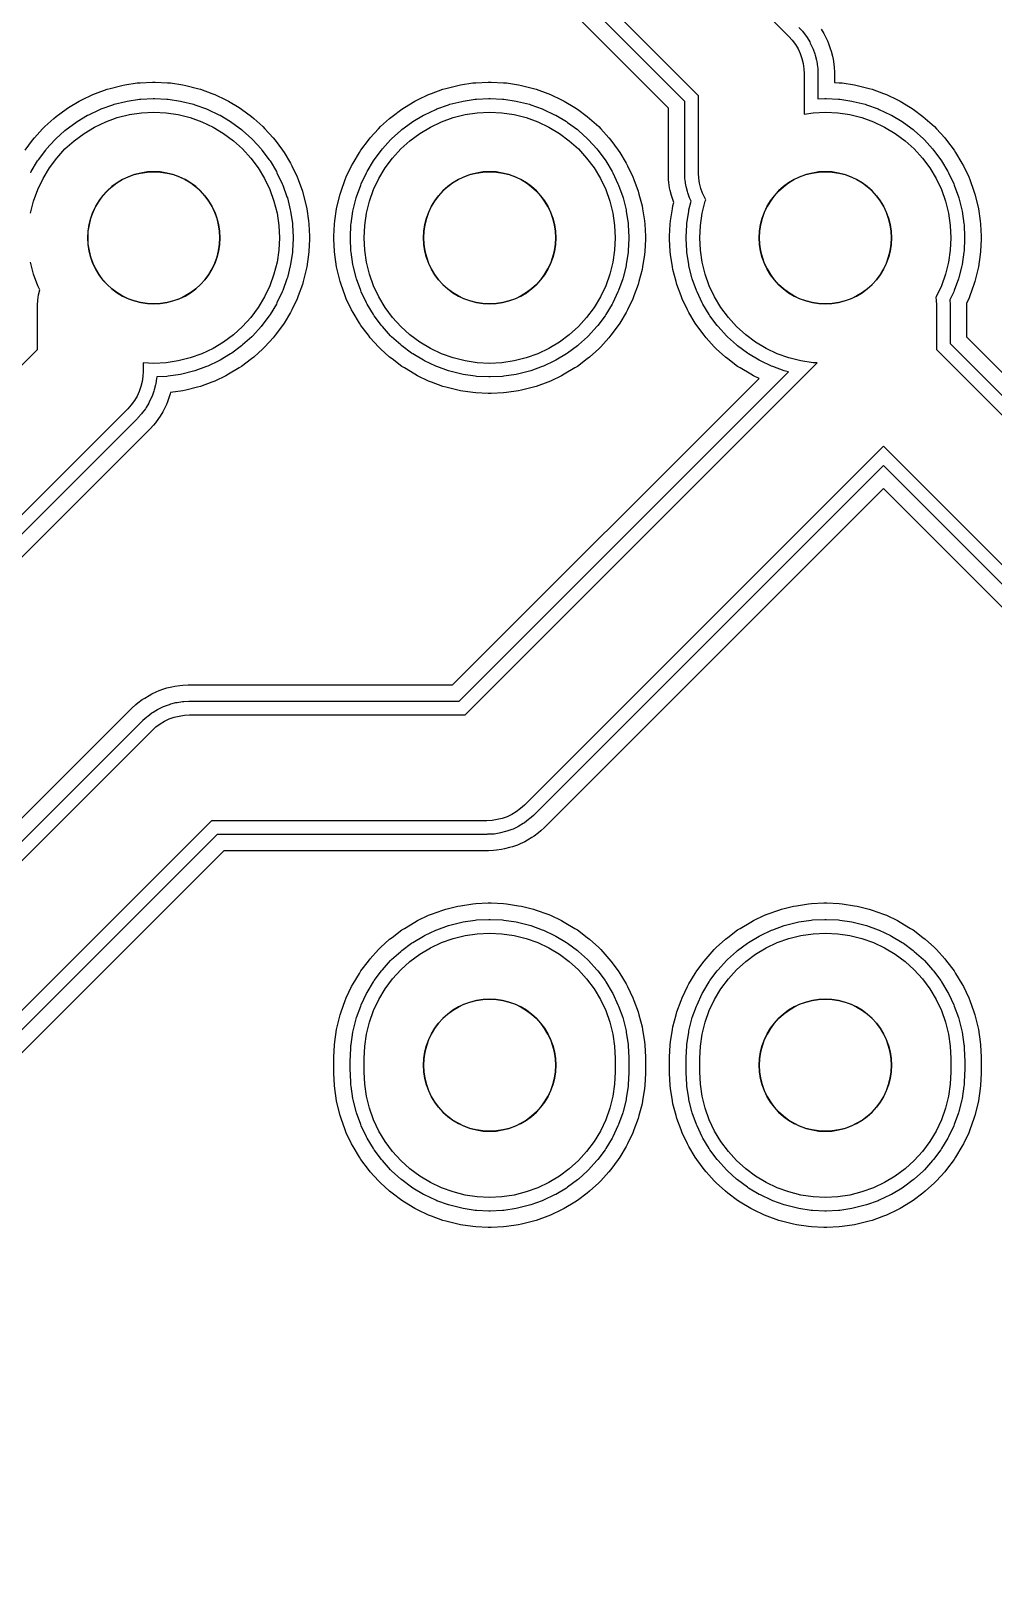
# Model space of a CAD drawing. Header units: millimetres. Extents: x -3 to 103, y -3 to 78.
# Drawn here: x 60.55 to 67.83, y 19.71 to 31.33 of the extents above; entities that cross this region are included whole.
import ezdxf

# ---------------------------------------------------------------- set-up
doc = ezdxf.new("R2010")
doc.units = ezdxf.units.MM
for name, color, linetype in [('COPPER', 1, 'Continuous'), ('DRILL_1p00mm', 5, 'Continuous'), ('ISO_PASS1', 2, 'Continuous'), ('ISO_PASS2', 6, 'Continuous')]:
    doc.layers.add(name, color=color, linetype=linetype)

msp = doc.modelspace()

# ---------------------------------------------------------------- linework, layer by layer
at = {"layer": 'COPPER'}
for points in [[(54.783, 42.783), (66.283, 31.283), (66.309, 31.254), (66.333, 31.222), (66.353, 31.189), (66.37, 31.153), (66.383, 31.116), (66.392, 31.078), (66.398, 31.039), (66.4, 31), (66.4, 30.696), (66.467, 30.705), (66.56, 30.71), (66.653, 30.705), (66.745, 30.692), (66.836, 30.669), (66.924, 30.638), (67.008, 30.598), (67.088, 30.55), (67.163, 30.494), (67.232, 30.432), (67.294, 30.363), (67.35, 30.288), (67.398, 30.208), (67.438, 30.124), (67.469, 30.036), (67.492, 29.945), (67.505, 29.853), (67.51, 29.76), (67.505, 29.667), (67.492, 29.575), (67.469, 29.484), (67.438, 29.396), (67.398, 29.312), (67.395, 29.308), (67.398, 29.289), (67.4, 29.25), (67.4, 28.916), (71.837, 24.479)], [(55.756, 20.321), (61.467, 26.033), (61.496, 26.059), (61.528, 26.083), (61.561, 26.103), (61.597, 26.12), (61.634, 26.133), (61.672, 26.142), (61.711, 26.148), (61.75, 26.15), (63.834, 26.15), (66.497, 28.813), (66.467, 28.815), (66.375, 28.828), (66.284, 28.851), (66.196, 28.882), (66.112, 28.922), (66.032, 28.97), (65.957, 29.026), (65.888, 29.088), (65.826, 29.157), (65.77, 29.232), (65.722, 29.312), (65.682, 29.396), (65.651, 29.484), (65.628, 29.575), (65.615, 29.667), (65.61, 29.76), (65.615, 29.853), (65.628, 29.945), (65.651, 30.036), (65.655, 30.048), (65.647, 30.061), (65.63, 30.097), (65.617, 30.134), (65.608, 30.172), (65.602, 30.211), (65.6, 30.25), (65.6, 30.834), (54.334, 42.1)], [(60.548, 29.945), (60.571, 30.036), (60.602, 30.124), (60.642, 30.208), (60.69, 30.288), (60.746, 30.363), (60.808, 30.432), (60.877, 30.494), (60.952, 30.55), (61.032, 30.598), (61.116, 30.638), (61.204, 30.669), (61.295, 30.692), (61.387, 30.705), (61.48, 30.71), (61.573, 30.705), (61.665, 30.692), (61.756, 30.669), (61.844, 30.638), (61.928, 30.598), (62.008, 30.55), (62.083, 30.494), (62.152, 30.432), (62.214, 30.363), (62.27, 30.288), (62.318, 30.208), (62.358, 30.124), (62.389, 30.036), (62.412, 29.945), (62.425, 29.853), (62.43, 29.76), (62.425, 29.667), (62.412, 29.575), (62.389, 29.484), (62.358, 29.396), (62.318, 29.312), (62.27, 29.232), (62.214, 29.157), (62.152, 29.088), (62.083, 29.026), (62.008, 28.97), (61.928, 28.922), (61.844, 28.882), (61.756, 28.851), (61.665, 28.828), (61.573, 28.815), (61.48, 28.81), (61.4, 28.814), (61.4, 28.75), (61.398, 28.711), (61.392, 28.672), (61.383, 28.634), (61.37, 28.597), (61.353, 28.561), (61.333, 28.528), (61.309, 28.496), (61.283, 28.467), (56.033, 23.217)], [(55.584, 23.9), (60.6, 28.916), (60.6, 29.25), (60.602, 29.289), (60.608, 29.328), (60.617, 29.365), (60.602, 29.396), (60.571, 29.484), (60.548, 29.575)], [(70.966, 24.219), (67, 28.184), (64.283, 25.467), (64.254, 25.441), (64.222, 25.417), (64.189, 25.397), (64.153, 25.38), (64.116, 25.367), (64.078, 25.358), (64.039, 25.352), (64, 25.35), (61.916, 25.35), (56.343, 19.777)]]:
    msp.add_lwpolyline(points, dxfattribs=at)
for points in [[(63.075, 29.853), (63.088, 29.945), (63.111, 30.036), (63.142, 30.124), (63.182, 30.208), (63.23, 30.288), (63.286, 30.363), (63.348, 30.432), (63.417, 30.494), (63.492, 30.55), (63.572, 30.598), (63.656, 30.638), (63.744, 30.669), (63.835, 30.692), (63.927, 30.705), (64.02, 30.71), (64.113, 30.705), (64.205, 30.692), (64.296, 30.669), (64.384, 30.638), (64.468, 30.598), (64.548, 30.55), (64.623, 30.494), (64.692, 30.432), (64.754, 30.363), (64.81, 30.288), (64.858, 30.208), (64.898, 30.124), (64.929, 30.036), (64.952, 29.945), (64.965, 29.853), (64.97, 29.76), (64.965, 29.667), (64.952, 29.575), (64.929, 29.484), (64.898, 29.396), (64.858, 29.312), (64.81, 29.232), (64.754, 29.157), (64.692, 29.088), (64.623, 29.026), (64.548, 28.97), (64.468, 28.922), (64.384, 28.882), (64.296, 28.851), (64.205, 28.828), (64.113, 28.815), (64.02, 28.81), (63.927, 28.815), (63.835, 28.828), (63.744, 28.851), (63.656, 28.882), (63.572, 28.922), (63.492, 28.97), (63.417, 29.026), (63.348, 29.088), (63.286, 29.157), (63.23, 29.232), (63.182, 29.312), (63.142, 29.396), (63.111, 29.484), (63.088, 29.575), (63.075, 29.667), (63.07, 29.76)], [(61.039, 29.996), (61.018, 29.951), (61.002, 29.905), (60.99, 29.858), (60.982, 29.809), (60.98, 29.76), (60.982, 29.711), (60.99, 29.662), (61.002, 29.615), (61.018, 29.569), (61.039, 29.524), (61.064, 29.482), (61.093, 29.443), (61.126, 29.406), (61.163, 29.373), (61.202, 29.344), (61.244, 29.319), (61.289, 29.298), (61.335, 29.282), (61.382, 29.27), (61.431, 29.262), (61.48, 29.26), (61.529, 29.262), (61.578, 29.27), (61.625, 29.282), (61.671, 29.298), (61.716, 29.319), (61.758, 29.344), (61.797, 29.373), (61.834, 29.406), (61.867, 29.443), (61.896, 29.482), (61.921, 29.524), (61.942, 29.569), (61.958, 29.615), (61.97, 29.662), (61.978, 29.711), (61.98, 29.76), (61.978, 29.809), (61.97, 29.858), (61.958, 29.905), (61.942, 29.951), (61.921, 29.996), (61.896, 30.038), (61.867, 30.077), (61.834, 30.114), (61.797, 30.147), (61.758, 30.176), (61.716, 30.201), (61.671, 30.222), (61.625, 30.238), (61.578, 30.25), (61.529, 30.258), (61.48, 30.26), (61.431, 30.258), (61.382, 30.25), (61.335, 30.238), (61.289, 30.222), (61.244, 30.201), (61.202, 30.176), (61.163, 30.147), (61.126, 30.114), (61.093, 30.077), (61.064, 30.038)], [(63.604, 30.038), (63.579, 29.996), (63.558, 29.951), (63.542, 29.905), (63.53, 29.858), (63.522, 29.809), (63.52, 29.76), (63.522, 29.711), (63.53, 29.662), (63.542, 29.615), (63.558, 29.569), (63.579, 29.524), (63.604, 29.482), (63.633, 29.443), (63.666, 29.406), (63.703, 29.373), (63.742, 29.344), (63.784, 29.319), (63.829, 29.298), (63.875, 29.282), (63.922, 29.27), (63.971, 29.262), (64.02, 29.26), (64.069, 29.262), (64.118, 29.27), (64.165, 29.282), (64.211, 29.298), (64.256, 29.319), (64.298, 29.344), (64.337, 29.373), (64.374, 29.406), (64.407, 29.443), (64.436, 29.482), (64.461, 29.524), (64.482, 29.569), (64.498, 29.615), (64.51, 29.662), (64.518, 29.711), (64.52, 29.76), (64.518, 29.809), (64.51, 29.858), (64.498, 29.905), (64.482, 29.951), (64.461, 29.996), (64.436, 30.038), (64.407, 30.077), (64.374, 30.114), (64.337, 30.147), (64.298, 30.176), (64.256, 30.201), (64.211, 30.222), (64.165, 30.238), (64.118, 30.25), (64.069, 30.258), (64.02, 30.26), (63.971, 30.258), (63.922, 30.25), (63.875, 30.238), (63.829, 30.222), (63.784, 30.201), (63.742, 30.176), (63.703, 30.147), (63.666, 30.114), (63.633, 30.077)], [(66.144, 30.038), (66.119, 29.996), (66.098, 29.951), (66.082, 29.905), (66.07, 29.858), (66.062, 29.809), (66.06, 29.76), (66.062, 29.711), (66.07, 29.662), (66.082, 29.615), (66.098, 29.569), (66.119, 29.524), (66.144, 29.482), (66.173, 29.443), (66.206, 29.406), (66.243, 29.373), (66.282, 29.344), (66.324, 29.319), (66.369, 29.298), (66.415, 29.282), (66.462, 29.27), (66.511, 29.262), (66.56, 29.26), (66.609, 29.262), (66.658, 29.27), (66.705, 29.282), (66.751, 29.298), (66.796, 29.319), (66.838, 29.344), (66.877, 29.373), (66.914, 29.406), (66.947, 29.443), (66.976, 29.482), (67.001, 29.524), (67.022, 29.569), (67.038, 29.615), (67.05, 29.662), (67.058, 29.711), (67.06, 29.76), (67.058, 29.809), (67.05, 29.858), (67.038, 29.905), (67.022, 29.951), (67.001, 29.996), (66.976, 30.038), (66.947, 30.077), (66.914, 30.114), (66.877, 30.147), (66.838, 30.176), (66.796, 30.201), (66.751, 30.222), (66.705, 30.238), (66.658, 30.25), (66.609, 30.258), (66.56, 30.26), (66.511, 30.258), (66.462, 30.25), (66.415, 30.238), (66.369, 30.222), (66.324, 30.201), (66.282, 30.176), (66.243, 30.147), (66.206, 30.114), (66.173, 30.077)], [(64.965, 23.357), (64.952, 23.265), (64.929, 23.174), (64.898, 23.086), (64.858, 23.002), (64.81, 22.922), (64.754, 22.847), (64.692, 22.778), (64.623, 22.716), (64.548, 22.66), (64.468, 22.612), (64.384, 22.572), (64.296, 22.541), (64.205, 22.518), (64.113, 22.505), (64.02, 22.5), (63.927, 22.505), (63.835, 22.518), (63.744, 22.541), (63.656, 22.572), (63.572, 22.612), (63.492, 22.66), (63.417, 22.716), (63.348, 22.778), (63.286, 22.847), (63.23, 22.922), (63.182, 23.002), (63.142, 23.086), (63.111, 23.174), (63.088, 23.265), (63.075, 23.357), (63.07, 23.45), (63.07, 23.55), (63.075, 23.643), (63.088, 23.735), (63.111, 23.826), (63.142, 23.914), (63.182, 23.998), (63.23, 24.078), (63.286, 24.153), (63.348, 24.222), (63.417, 24.284), (63.492, 24.34), (63.572, 24.388), (63.656, 24.428), (63.744, 24.459), (63.835, 24.482), (63.927, 24.495), (64.02, 24.5), (64.113, 24.495), (64.205, 24.482), (64.296, 24.459), (64.384, 24.428), (64.468, 24.388), (64.548, 24.34), (64.623, 24.284), (64.692, 24.222), (64.754, 24.153), (64.81, 24.078), (64.858, 23.998), (64.898, 23.914), (64.929, 23.826), (64.952, 23.735), (64.965, 23.643), (64.97, 23.55), (64.97, 23.45)], [(67.505, 23.357), (67.492, 23.265), (67.469, 23.174), (67.438, 23.086), (67.398, 23.002), (67.35, 22.922), (67.294, 22.847), (67.232, 22.778), (67.163, 22.716), (67.088, 22.66), (67.008, 22.612), (66.924, 22.572), (66.836, 22.541), (66.745, 22.518), (66.653, 22.505), (66.56, 22.5), (66.467, 22.505), (66.375, 22.518), (66.284, 22.541), (66.196, 22.572), (66.112, 22.612), (66.032, 22.66), (65.957, 22.716), (65.888, 22.778), (65.826, 22.847), (65.77, 22.922), (65.722, 23.002), (65.682, 23.086), (65.651, 23.174), (65.628, 23.265), (65.615, 23.357), (65.61, 23.45), (65.61, 23.55), (65.615, 23.643), (65.628, 23.735), (65.651, 23.826), (65.682, 23.914), (65.722, 23.998), (65.77, 24.078), (65.826, 24.153), (65.888, 24.222), (65.957, 24.284), (66.032, 24.34), (66.112, 24.388), (66.196, 24.428), (66.284, 24.459), (66.375, 24.482), (66.467, 24.495), (66.56, 24.5), (66.653, 24.495), (66.745, 24.482), (66.836, 24.459), (66.924, 24.428), (67.008, 24.388), (67.088, 24.34), (67.163, 24.284), (67.232, 24.222), (67.294, 24.153), (67.35, 24.078), (67.398, 23.998), (67.438, 23.914), (67.469, 23.826), (67.492, 23.735), (67.505, 23.643), (67.51, 23.55), (67.51, 23.45)], [(63.604, 23.778), (63.579, 23.736), (63.558, 23.691), (63.542, 23.645), (63.53, 23.598), (63.522, 23.549), (63.52, 23.5), (63.522, 23.451), (63.53, 23.402), (63.542, 23.355), (63.558, 23.309), (63.579, 23.264), (63.604, 23.222), (63.633, 23.183), (63.666, 23.146), (63.703, 23.113), (63.742, 23.084), (63.784, 23.059), (63.829, 23.038), (63.875, 23.022), (63.922, 23.01), (63.971, 23.002), (64.02, 23), (64.069, 23.002), (64.118, 23.01), (64.165, 23.022), (64.211, 23.038), (64.256, 23.059), (64.298, 23.084), (64.337, 23.113), (64.374, 23.146), (64.407, 23.183), (64.436, 23.222), (64.461, 23.264), (64.482, 23.309), (64.498, 23.355), (64.51, 23.402), (64.518, 23.451), (64.52, 23.5), (64.518, 23.549), (64.51, 23.598), (64.498, 23.645), (64.482, 23.691), (64.461, 23.736), (64.436, 23.778), (64.407, 23.817), (64.374, 23.854), (64.337, 23.887), (64.298, 23.916), (64.256, 23.941), (64.211, 23.962), (64.165, 23.978), (64.118, 23.99), (64.069, 23.998), (64.02, 24), (63.971, 23.998), (63.922, 23.99), (63.875, 23.978), (63.829, 23.962), (63.784, 23.941), (63.742, 23.916), (63.703, 23.887), (63.666, 23.854), (63.633, 23.817)], [(66.119, 23.736), (66.098, 23.691), (66.082, 23.645), (66.07, 23.598), (66.062, 23.549), (66.06, 23.5), (66.062, 23.451), (66.07, 23.402), (66.082, 23.355), (66.098, 23.309), (66.119, 23.264), (66.144, 23.222), (66.173, 23.183), (66.206, 23.146), (66.243, 23.113), (66.282, 23.084), (66.324, 23.059), (66.369, 23.038), (66.415, 23.022), (66.462, 23.01), (66.511, 23.002), (66.56, 23), (66.609, 23.002), (66.658, 23.01), (66.705, 23.022), (66.751, 23.038), (66.796, 23.059), (66.838, 23.084), (66.877, 23.113), (66.914, 23.146), (66.947, 23.183), (66.976, 23.222), (67.001, 23.264), (67.022, 23.309), (67.038, 23.355), (67.05, 23.402), (67.058, 23.451), (67.06, 23.5), (67.058, 23.549), (67.05, 23.598), (67.038, 23.645), (67.022, 23.691), (67.001, 23.736), (66.976, 23.778), (66.947, 23.817), (66.914, 23.854), (66.877, 23.887), (66.838, 23.916), (66.796, 23.941), (66.751, 23.962), (66.705, 23.978), (66.658, 23.99), (66.609, 23.998), (66.56, 24), (66.511, 23.998), (66.462, 23.99), (66.415, 23.978), (66.369, 23.962), (66.324, 23.941), (66.282, 23.916), (66.243, 23.887), (66.206, 23.854), (66.173, 23.817), (66.144, 23.778)]]:
    msp.add_lwpolyline(points, close=True, dxfattribs=at)
at = {"layer": 'DRILL_1p00mm'}
for centre in [(61.48, 29.76), (64.02, 29.76), (66.56, 29.76), (64.02, 23.5), (66.56, 23.5)]:
    msp.add_circle(centre, 0.5, dxfattribs=at)
at = {"layer": 'ISO_PASS1'}
for points in [[(55.723, 20.436), (61.394, 26.106), (61.398, 26.11), (61.427, 26.136), (61.435, 26.142), (61.466, 26.166), (61.475, 26.171), (61.508, 26.192), (61.517, 26.196), (61.553, 26.213), (61.562, 26.217), (61.599, 26.23), (61.609, 26.233), (61.647, 26.243), (61.657, 26.245), (61.696, 26.251), (61.706, 26.252), (61.745, 26.253), (61.75, 26.254), (63.791, 26.254), (66.282, 28.745), (66.259, 28.75), (66.249, 28.753), (66.162, 28.785), (66.152, 28.789), (66.068, 28.829), (66.059, 28.833), (65.979, 28.881), (65.97, 28.887), (65.896, 28.942), (65.888, 28.949), (65.819, 29.011), (65.811, 29.019), (65.749, 29.088), (65.742, 29.096), (65.687, 29.17), (65.681, 29.179), (65.633, 29.259), (65.629, 29.268), (65.589, 29.352), (65.585, 29.362), (65.553, 29.449), (65.55, 29.459), (65.528, 29.549), (65.526, 29.559), (65.512, 29.652), (65.511, 29.662), (65.507, 29.755), (65.507, 29.765), (65.511, 29.858), (65.512, 29.868), (65.526, 29.961), (65.528, 29.971), (65.544, 30.037), (65.537, 30.053), (65.533, 30.062), (65.52, 30.099), (65.517, 30.109), (65.507, 30.147), (65.505, 30.157), (65.499, 30.196), (65.498, 30.206), (65.497, 30.245), (65.496, 30.25), (65.496, 30.791), (54.291, 41.996)], [(66.36, 31.352), (66.386, 31.323), (66.392, 31.315), (66.416, 31.284), (66.421, 31.275), (66.442, 31.242), (66.446, 31.233), (66.463, 31.197), (66.467, 31.188), (66.48, 31.151), (66.483, 31.141), (66.493, 31.103), (66.495, 31.093), (66.501, 31.054), (66.502, 31.044), (66.503, 31.005), (66.504, 31), (66.504, 30.811), (66.555, 30.813), (66.565, 30.813), (66.658, 30.809), (66.668, 30.808), (66.761, 30.794), (66.771, 30.792), (66.861, 30.77), (66.871, 30.767), (66.958, 30.735), (66.968, 30.731), (67.052, 30.691), (67.061, 30.687), (67.141, 30.639), (67.15, 30.633), (67.224, 30.578), (67.232, 30.571), (67.301, 30.509), (67.309, 30.501), (67.371, 30.432), (67.378, 30.424), (67.433, 30.35), (67.439, 30.341), (67.487, 30.261), (67.491, 30.252), (67.531, 30.168), (67.535, 30.158), (67.567, 30.071), (67.57, 30.061), (67.592, 29.971), (67.594, 29.961), (67.608, 29.868), (67.609, 29.858), (67.613, 29.765), (67.613, 29.755), (67.609, 29.662), (67.608, 29.652), (67.594, 29.559), (67.592, 29.549), (67.57, 29.459), (67.567, 29.449), (67.535, 29.362), (67.531, 29.352), (67.502, 29.29), (67.503, 29.255), (67.504, 29.25), (67.504, 28.959), (71.89, 24.572)], [(60.549, 30.252), (60.553, 30.261), (60.601, 30.341), (60.607, 30.35), (60.662, 30.424), (60.669, 30.432), (60.731, 30.501), (60.739, 30.509), (60.808, 30.571), (60.816, 30.578), (60.89, 30.633), (60.899, 30.639), (60.979, 30.687), (60.988, 30.691), (61.072, 30.731), (61.082, 30.735), (61.169, 30.767), (61.179, 30.77), (61.269, 30.792), (61.279, 30.794), (61.372, 30.808), (61.382, 30.809), (61.475, 30.813), (61.485, 30.813), (61.578, 30.809), (61.588, 30.808), (61.681, 30.794), (61.691, 30.792), (61.781, 30.77), (61.791, 30.767), (61.878, 30.735), (61.888, 30.731), (61.972, 30.691), (61.981, 30.687), (62.061, 30.639), (62.07, 30.633), (62.144, 30.578), (62.152, 30.571), (62.221, 30.509), (62.229, 30.501), (62.291, 30.432), (62.298, 30.424), (62.353, 30.35), (62.359, 30.341), (62.407, 30.261), (62.411, 30.252), (62.451, 30.168), (62.455, 30.158), (62.487, 30.071), (62.49, 30.061), (62.512, 29.971), (62.514, 29.961), (62.528, 29.868), (62.529, 29.858), (62.533, 29.765), (62.533, 29.755), (62.529, 29.662), (62.528, 29.652), (62.514, 29.559), (62.512, 29.549), (62.49, 29.459), (62.487, 29.449), (62.455, 29.362), (62.451, 29.352), (62.411, 29.268), (62.407, 29.259), (62.359, 29.179), (62.353, 29.17), (62.298, 29.096), (62.291, 29.088), (62.229, 29.019), (62.221, 29.011), (62.152, 28.949), (62.144, 28.942), (62.07, 28.887), (62.061, 28.881), (61.981, 28.833), (61.972, 28.829), (61.888, 28.789), (61.878, 28.785), (61.791, 28.753), (61.781, 28.75), (61.691, 28.728), (61.681, 28.726), (61.588, 28.712), (61.578, 28.711), (61.502, 28.707), (61.502, 28.706), (61.501, 28.696), (61.495, 28.657), (61.493, 28.647), (61.483, 28.609), (61.48, 28.599), (61.467, 28.562), (61.463, 28.553), (61.446, 28.517), (61.442, 28.508), (61.421, 28.475), (61.416, 28.466), (61.392, 28.435), (61.386, 28.427), (61.36, 28.398), (61.356, 28.394), (56.106, 23.144)], [(70.823, 24.215), (67, 28.038), (64.356, 25.394), (64.352, 25.39), (64.323, 25.364), (64.315, 25.358), (64.284, 25.334), (64.275, 25.329), (64.242, 25.308), (64.233, 25.304), (64.197, 25.287), (64.188, 25.283), (64.151, 25.27), (64.141, 25.267), (64.103, 25.257), (64.093, 25.255), (64.054, 25.249), (64.044, 25.248), (64.005, 25.247), (64, 25.246), (61.959, 25.246), (56.46, 19.748)]]:
    msp.add_lwpolyline(points, dxfattribs=at)
for points in [[(62.971, 29.858), (62.972, 29.868), (62.986, 29.961), (62.988, 29.971), (63.01, 30.061), (63.013, 30.071), (63.045, 30.158), (63.049, 30.168), (63.089, 30.252), (63.093, 30.261), (63.141, 30.341), (63.147, 30.35), (63.202, 30.424), (63.209, 30.432), (63.271, 30.501), (63.279, 30.509), (63.348, 30.571), (63.356, 30.578), (63.43, 30.633), (63.439, 30.639), (63.519, 30.687), (63.528, 30.691), (63.612, 30.731), (63.622, 30.735), (63.709, 30.767), (63.719, 30.77), (63.809, 30.792), (63.819, 30.794), (63.912, 30.808), (63.922, 30.809), (64.015, 30.813), (64.025, 30.813), (64.118, 30.809), (64.128, 30.808), (64.221, 30.794), (64.231, 30.792), (64.321, 30.77), (64.331, 30.767), (64.418, 30.735), (64.428, 30.731), (64.512, 30.691), (64.521, 30.687), (64.601, 30.639), (64.61, 30.633), (64.684, 30.578), (64.692, 30.571), (64.761, 30.509), (64.769, 30.501), (64.831, 30.432), (64.838, 30.424), (64.893, 30.35), (64.899, 30.341), (64.947, 30.261), (64.951, 30.252), (64.991, 30.168), (64.995, 30.158), (65.027, 30.071), (65.03, 30.061), (65.052, 29.971), (65.054, 29.961), (65.068, 29.868), (65.069, 29.858), (65.073, 29.765), (65.073, 29.755), (65.069, 29.662), (65.068, 29.652), (65.054, 29.559), (65.052, 29.549), (65.03, 29.459), (65.027, 29.449), (64.995, 29.362), (64.991, 29.352), (64.951, 29.268), (64.947, 29.259), (64.899, 29.179), (64.893, 29.17), (64.838, 29.096), (64.831, 29.088), (64.769, 29.019), (64.761, 29.011), (64.692, 28.949), (64.684, 28.942), (64.61, 28.887), (64.601, 28.881), (64.521, 28.833), (64.512, 28.829), (64.428, 28.789), (64.418, 28.785), (64.331, 28.753), (64.321, 28.75), (64.231, 28.728), (64.221, 28.726), (64.128, 28.712), (64.118, 28.711), (64.025, 28.707), (64.015, 28.707), (63.922, 28.711), (63.912, 28.712), (63.819, 28.726), (63.809, 28.728), (63.719, 28.75), (63.709, 28.753), (63.622, 28.785), (63.612, 28.789), (63.528, 28.829), (63.519, 28.833), (63.439, 28.881), (63.43, 28.887), (63.356, 28.942), (63.348, 28.949), (63.279, 29.011), (63.271, 29.019), (63.209, 29.088), (63.202, 29.096), (63.147, 29.17), (63.141, 29.179), (63.093, 29.259), (63.089, 29.268), (63.049, 29.352), (63.045, 29.362), (63.013, 29.449), (63.01, 29.459), (62.988, 29.549), (62.986, 29.559), (62.972, 29.652), (62.971, 29.662), (62.967, 29.755), (62.967, 29.765)], [(65.069, 23.352), (65.068, 23.342), (65.054, 23.249), (65.052, 23.239), (65.03, 23.149), (65.027, 23.139), (64.995, 23.052), (64.991, 23.042), (64.951, 22.958), (64.947, 22.949), (64.899, 22.869), (64.893, 22.86), (64.838, 22.786), (64.831, 22.778), (64.769, 22.709), (64.761, 22.701), (64.692, 22.639), (64.684, 22.632), (64.61, 22.577), (64.601, 22.571), (64.521, 22.523), (64.512, 22.519), (64.428, 22.479), (64.418, 22.475), (64.331, 22.443), (64.321, 22.44), (64.231, 22.418), (64.221, 22.416), (64.128, 22.402), (64.118, 22.401), (64.025, 22.397), (64.015, 22.397), (63.922, 22.401), (63.912, 22.402), (63.819, 22.416), (63.809, 22.418), (63.719, 22.44), (63.709, 22.443), (63.622, 22.475), (63.612, 22.479), (63.528, 22.519), (63.519, 22.523), (63.439, 22.571), (63.43, 22.577), (63.356, 22.632), (63.348, 22.639), (63.279, 22.701), (63.271, 22.709), (63.209, 22.778), (63.202, 22.786), (63.147, 22.86), (63.141, 22.869), (63.093, 22.949), (63.089, 22.958), (63.049, 23.042), (63.045, 23.052), (63.013, 23.139), (63.01, 23.149), (62.988, 23.239), (62.986, 23.249), (62.972, 23.342), (62.971, 23.352), (62.967, 23.445), (62.966, 23.45), (62.966, 23.55), (62.967, 23.555), (62.971, 23.648), (62.972, 23.658), (62.986, 23.751), (62.988, 23.761), (63.01, 23.851), (63.013, 23.861), (63.045, 23.948), (63.049, 23.958), (63.089, 24.042), (63.093, 24.051), (63.141, 24.131), (63.147, 24.14), (63.202, 24.214), (63.209, 24.222), (63.271, 24.291), (63.279, 24.299), (63.348, 24.361), (63.356, 24.368), (63.43, 24.423), (63.439, 24.429), (63.519, 24.477), (63.528, 24.481), (63.612, 24.521), (63.622, 24.525), (63.709, 24.557), (63.719, 24.56), (63.809, 24.582), (63.819, 24.584), (63.912, 24.598), (63.922, 24.599), (64.015, 24.603), (64.025, 24.603), (64.118, 24.599), (64.128, 24.598), (64.221, 24.584), (64.231, 24.582), (64.321, 24.56), (64.331, 24.557), (64.418, 24.525), (64.428, 24.521), (64.512, 24.481), (64.521, 24.477), (64.601, 24.429), (64.61, 24.423), (64.684, 24.368), (64.692, 24.361), (64.761, 24.299), (64.769, 24.291), (64.831, 24.222), (64.838, 24.214), (64.893, 24.14), (64.899, 24.131), (64.947, 24.051), (64.951, 24.042), (64.991, 23.958), (64.995, 23.948), (65.027, 23.861), (65.03, 23.851), (65.052, 23.761), (65.054, 23.751), (65.068, 23.658), (65.069, 23.648), (65.073, 23.555), (65.074, 23.55), (65.074, 23.45), (65.073, 23.445)], [(67.609, 23.352), (67.608, 23.342), (67.594, 23.249), (67.592, 23.239), (67.57, 23.149), (67.567, 23.139), (67.535, 23.052), (67.531, 23.042), (67.491, 22.958), (67.487, 22.949), (67.439, 22.869), (67.433, 22.86), (67.378, 22.786), (67.371, 22.778), (67.309, 22.709), (67.301, 22.701), (67.232, 22.639), (67.224, 22.632), (67.15, 22.577), (67.141, 22.571), (67.061, 22.523), (67.052, 22.519), (66.968, 22.479), (66.958, 22.475), (66.871, 22.443), (66.861, 22.44), (66.771, 22.418), (66.761, 22.416), (66.668, 22.402), (66.658, 22.401), (66.565, 22.397), (66.555, 22.397), (66.462, 22.401), (66.452, 22.402), (66.359, 22.416), (66.349, 22.418), (66.259, 22.44), (66.249, 22.443), (66.162, 22.475), (66.152, 22.479), (66.068, 22.519), (66.059, 22.523), (65.979, 22.571), (65.97, 22.577), (65.896, 22.632), (65.888, 22.639), (65.819, 22.701), (65.811, 22.709), (65.749, 22.778), (65.742, 22.786), (65.687, 22.86), (65.681, 22.869), (65.633, 22.949), (65.629, 22.958), (65.589, 23.042), (65.585, 23.052), (65.553, 23.139), (65.55, 23.149), (65.528, 23.239), (65.526, 23.249), (65.512, 23.342), (65.511, 23.352), (65.507, 23.445), (65.506, 23.45), (65.506, 23.55), (65.507, 23.555), (65.511, 23.648), (65.512, 23.658), (65.526, 23.751), (65.528, 23.761), (65.55, 23.851), (65.553, 23.861), (65.585, 23.948), (65.589, 23.958), (65.629, 24.042), (65.633, 24.051), (65.681, 24.131), (65.687, 24.14), (65.742, 24.214), (65.749, 24.222), (65.811, 24.291), (65.819, 24.299), (65.888, 24.361), (65.896, 24.368), (65.97, 24.423), (65.979, 24.429), (66.059, 24.477), (66.068, 24.481), (66.152, 24.521), (66.162, 24.525), (66.249, 24.557), (66.259, 24.56), (66.349, 24.582), (66.359, 24.584), (66.452, 24.598), (66.462, 24.599), (66.555, 24.603), (66.565, 24.603), (66.658, 24.599), (66.668, 24.598), (66.761, 24.584), (66.771, 24.582), (66.861, 24.56), (66.871, 24.557), (66.958, 24.525), (66.968, 24.521), (67.052, 24.481), (67.061, 24.477), (67.141, 24.429), (67.15, 24.423), (67.224, 24.368), (67.232, 24.361), (67.301, 24.299), (67.309, 24.291), (67.371, 24.222), (67.378, 24.214), (67.433, 24.14), (67.439, 24.131), (67.487, 24.051), (67.491, 24.042), (67.531, 23.958), (67.535, 23.948), (67.567, 23.861), (67.57, 23.851), (67.592, 23.761), (67.594, 23.751), (67.608, 23.658), (67.609, 23.648), (67.613, 23.555), (67.614, 23.55), (67.614, 23.45), (67.613, 23.445)]]:
    msp.add_lwpolyline(points, close=True, dxfattribs=at)
at = {"layer": 'ISO_PASS2'}
for points in [[(55.68, 20.568), (61.306, 26.194), (61.314, 26.202), (61.343, 26.228), (61.36, 26.242), (61.392, 26.266), (61.411, 26.278), (61.444, 26.298), (61.464, 26.309), (61.499, 26.326), (61.52, 26.334), (61.557, 26.347), (61.579, 26.354), (61.617, 26.363), (61.639, 26.368), (61.677, 26.374), (61.7, 26.376), (61.739, 26.378), (61.75, 26.378), (63.74, 26.378), (66.058, 28.696), (66.015, 28.716), (65.995, 28.727), (65.915, 28.775), (65.896, 28.787), (65.822, 28.843), (65.804, 28.857), (65.735, 28.919), (65.719, 28.935), (65.657, 29.004), (65.643, 29.022), (65.587, 29.096), (65.575, 29.115), (65.527, 29.195), (65.516, 29.215), (65.476, 29.299), (65.468, 29.32), (65.436, 29.407), (65.43, 29.429), (65.407, 29.519), (65.403, 29.541), (65.389, 29.633), (65.387, 29.656), (65.382, 29.749), (65.382, 29.771), (65.387, 29.864), (65.389, 29.887), (65.403, 29.979), (65.407, 30.001), (65.414, 30.026), (65.403, 30.057), (65.396, 30.079), (65.387, 30.117), (65.382, 30.139), (65.376, 30.177), (65.374, 30.2), (65.372, 30.239), (65.372, 30.25), (65.372, 30.74), (54.24, 41.872)], [(66.528, 31.339), (66.548, 31.306), (66.559, 31.286), (66.576, 31.251), (66.584, 31.23), (66.597, 31.193), (66.604, 31.171), (66.613, 31.133), (66.618, 31.111), (66.624, 31.073), (66.626, 31.05), (66.628, 31.011), (66.628, 31), (66.628, 30.935), (66.664, 30.933), (66.687, 30.931), (66.779, 30.917), (66.801, 30.913), (66.891, 30.89), (66.913, 30.884), (67, 30.852), (67.021, 30.844), (67.105, 30.804), (67.125, 30.793), (67.205, 30.745), (67.224, 30.733), (67.298, 30.677), (67.316, 30.663), (67.385, 30.601), (67.401, 30.585), (67.463, 30.516), (67.477, 30.498), (67.533, 30.424), (67.545, 30.405), (67.593, 30.325), (67.604, 30.305), (67.644, 30.221), (67.652, 30.2), (67.684, 30.113), (67.69, 30.091), (67.713, 30.001), (67.717, 29.979), (67.731, 29.887), (67.733, 29.864), (67.738, 29.771), (67.738, 29.749), (67.733, 29.656), (67.731, 29.633), (67.717, 29.541), (67.713, 29.519), (67.69, 29.429), (67.684, 29.407), (67.652, 29.32), (67.644, 29.299), (67.627, 29.265), (67.628, 29.261), (67.628, 29.25), (67.628, 29.01), (71.953, 24.685)], [(60.507, 30.424), (60.563, 30.498), (60.577, 30.516), (60.639, 30.585), (60.655, 30.601), (60.724, 30.663), (60.742, 30.677), (60.816, 30.733), (60.835, 30.745), (60.915, 30.793), (60.935, 30.804), (61.019, 30.844), (61.04, 30.852), (61.127, 30.884), (61.149, 30.89), (61.239, 30.913), (61.261, 30.917), (61.353, 30.931), (61.376, 30.933), (61.469, 30.938), (61.491, 30.938), (61.584, 30.933), (61.607, 30.931), (61.699, 30.917), (61.721, 30.913), (61.811, 30.89), (61.833, 30.884), (61.92, 30.852), (61.941, 30.844), (62.025, 30.804), (62.045, 30.793), (62.125, 30.745), (62.144, 30.733), (62.218, 30.677), (62.236, 30.663), (62.305, 30.601), (62.321, 30.585), (62.383, 30.516), (62.397, 30.498), (62.453, 30.424), (62.465, 30.405), (62.513, 30.325), (62.524, 30.305), (62.564, 30.221), (62.572, 30.2), (62.604, 30.113), (62.61, 30.091), (62.633, 30.001), (62.637, 29.979), (62.651, 29.887), (62.653, 29.864), (62.658, 29.771), (62.658, 29.749), (62.653, 29.656), (62.651, 29.633), (62.637, 29.541), (62.633, 29.519), (62.61, 29.429), (62.604, 29.407), (62.572, 29.32), (62.564, 29.299), (62.524, 29.215), (62.513, 29.195), (62.465, 29.115), (62.453, 29.096), (62.397, 29.022), (62.383, 29.004), (62.321, 28.935), (62.305, 28.919), (62.236, 28.857), (62.218, 28.843), (62.144, 28.787), (62.125, 28.775), (62.045, 28.727), (62.025, 28.716), (61.941, 28.676), (61.92, 28.668), (61.833, 28.636), (61.811, 28.63), (61.721, 28.607), (61.699, 28.603), (61.607, 28.589), (61.607, 28.589), (61.604, 28.579), (61.597, 28.557), (61.584, 28.52), (61.576, 28.499), (61.559, 28.464), (61.548, 28.444), (61.528, 28.411), (61.516, 28.392), (61.492, 28.36), (61.478, 28.343), (61.452, 28.314), (61.444, 28.306), (56.194, 23.056)], [(70.66, 24.202), (67, 27.862), (64.444, 25.306), (64.436, 25.298), (64.407, 25.272), (64.39, 25.258), (64.358, 25.234), (64.339, 25.222), (64.306, 25.202), (64.286, 25.191), (64.251, 25.174), (64.23, 25.166), (64.193, 25.153), (64.171, 25.146), (64.133, 25.137), (64.111, 25.132), (64.073, 25.126), (64.05, 25.124), (64.011, 25.122), (64, 25.122), (62.01, 25.122), (56.597, 19.709)]]:
    msp.add_lwpolyline(points, dxfattribs=at)
for points in [[(62.847, 29.864), (62.849, 29.887), (62.863, 29.979), (62.867, 30.001), (62.89, 30.091), (62.896, 30.113), (62.928, 30.2), (62.936, 30.221), (62.976, 30.305), (62.987, 30.325), (63.035, 30.405), (63.047, 30.424), (63.103, 30.498), (63.117, 30.516), (63.179, 30.585), (63.195, 30.601), (63.264, 30.663), (63.282, 30.677), (63.356, 30.733), (63.375, 30.745), (63.455, 30.793), (63.475, 30.804), (63.559, 30.844), (63.58, 30.852), (63.667, 30.884), (63.689, 30.89), (63.779, 30.913), (63.801, 30.917), (63.893, 30.931), (63.916, 30.933), (64.009, 30.938), (64.031, 30.938), (64.124, 30.933), (64.147, 30.931), (64.239, 30.917), (64.261, 30.913), (64.351, 30.89), (64.373, 30.884), (64.46, 30.852), (64.481, 30.844), (64.565, 30.804), (64.585, 30.793), (64.665, 30.745), (64.684, 30.733), (64.758, 30.677), (64.776, 30.663), (64.845, 30.601), (64.861, 30.585), (64.923, 30.516), (64.937, 30.498), (64.993, 30.424), (65.005, 30.405), (65.053, 30.325), (65.064, 30.305), (65.104, 30.221), (65.112, 30.2), (65.144, 30.113), (65.15, 30.091), (65.173, 30.001), (65.177, 29.979), (65.191, 29.887), (65.193, 29.864), (65.198, 29.771), (65.198, 29.749), (65.193, 29.656), (65.191, 29.633), (65.177, 29.541), (65.173, 29.519), (65.15, 29.429), (65.144, 29.407), (65.112, 29.32), (65.104, 29.299), (65.064, 29.215), (65.053, 29.195), (65.005, 29.115), (64.993, 29.096), (64.937, 29.022), (64.923, 29.004), (64.861, 28.935), (64.845, 28.919), (64.776, 28.857), (64.758, 28.843), (64.684, 28.787), (64.665, 28.775), (64.585, 28.727), (64.565, 28.716), (64.481, 28.676), (64.46, 28.668), (64.373, 28.636), (64.351, 28.63), (64.261, 28.607), (64.239, 28.603), (64.147, 28.589), (64.124, 28.587), (64.031, 28.582), (64.009, 28.582), (63.916, 28.587), (63.893, 28.589), (63.801, 28.603), (63.779, 28.607), (63.689, 28.63), (63.667, 28.636), (63.58, 28.668), (63.559, 28.676), (63.475, 28.716), (63.455, 28.727), (63.375, 28.775), (63.356, 28.787), (63.282, 28.843), (63.264, 28.857), (63.195, 28.919), (63.179, 28.935), (63.117, 29.004), (63.103, 29.022), (63.047, 29.096), (63.035, 29.115), (62.987, 29.195), (62.976, 29.215), (62.936, 29.299), (62.928, 29.32), (62.896, 29.407), (62.89, 29.429), (62.867, 29.519), (62.863, 29.541), (62.849, 29.633), (62.847, 29.656), (62.842, 29.749), (62.842, 29.771)], [(65.193, 23.346), (65.191, 23.323), (65.177, 23.231), (65.173, 23.209), (65.15, 23.119), (65.144, 23.097), (65.112, 23.01), (65.104, 22.989), (65.064, 22.905), (65.053, 22.885), (65.005, 22.805), (64.993, 22.786), (64.937, 22.712), (64.923, 22.694), (64.861, 22.625), (64.845, 22.609), (64.776, 22.547), (64.758, 22.533), (64.684, 22.477), (64.665, 22.465), (64.585, 22.417), (64.565, 22.406), (64.481, 22.366), (64.46, 22.358), (64.373, 22.326), (64.351, 22.32), (64.261, 22.297), (64.239, 22.293), (64.147, 22.279), (64.124, 22.277), (64.031, 22.272), (64.009, 22.272), (63.916, 22.277), (63.893, 22.279), (63.801, 22.293), (63.779, 22.297), (63.689, 22.32), (63.667, 22.326), (63.58, 22.358), (63.559, 22.366), (63.475, 22.406), (63.455, 22.417), (63.375, 22.465), (63.356, 22.477), (63.282, 22.533), (63.264, 22.547), (63.195, 22.609), (63.179, 22.625), (63.117, 22.694), (63.103, 22.712), (63.047, 22.786), (63.035, 22.805), (62.987, 22.885), (62.976, 22.905), (62.936, 22.989), (62.928, 23.01), (62.896, 23.097), (62.89, 23.119), (62.867, 23.209), (62.863, 23.231), (62.849, 23.323), (62.847, 23.346), (62.842, 23.439), (62.842, 23.45), (62.842, 23.55), (62.842, 23.561), (62.847, 23.654), (62.849, 23.677), (62.863, 23.769), (62.867, 23.791), (62.89, 23.881), (62.896, 23.903), (62.928, 23.99), (62.936, 24.011), (62.976, 24.095), (62.987, 24.115), (63.035, 24.195), (63.047, 24.214), (63.103, 24.288), (63.117, 24.306), (63.179, 24.375), (63.195, 24.391), (63.264, 24.453), (63.282, 24.467), (63.356, 24.523), (63.375, 24.535), (63.455, 24.583), (63.475, 24.594), (63.559, 24.634), (63.58, 24.642), (63.667, 24.674), (63.689, 24.68), (63.779, 24.703), (63.801, 24.707), (63.893, 24.721), (63.916, 24.723), (64.009, 24.728), (64.031, 24.728), (64.124, 24.723), (64.147, 24.721), (64.239, 24.707), (64.261, 24.703), (64.351, 24.68), (64.373, 24.674), (64.46, 24.642), (64.481, 24.634), (64.565, 24.594), (64.585, 24.583), (64.665, 24.535), (64.684, 24.523), (64.758, 24.467), (64.776, 24.453), (64.845, 24.391), (64.861, 24.375), (64.923, 24.306), (64.937, 24.288), (64.993, 24.214), (65.005, 24.195), (65.053, 24.115), (65.064, 24.095), (65.104, 24.011), (65.112, 23.99), (65.144, 23.903), (65.15, 23.881), (65.173, 23.791), (65.177, 23.769), (65.191, 23.677), (65.193, 23.654), (65.198, 23.561), (65.198, 23.55), (65.198, 23.45), (65.198, 23.439)], [(67.733, 23.346), (67.731, 23.323), (67.717, 23.231), (67.713, 23.209), (67.69, 23.119), (67.684, 23.097), (67.652, 23.01), (67.644, 22.989), (67.604, 22.905), (67.593, 22.885), (67.545, 22.805), (67.533, 22.786), (67.477, 22.712), (67.463, 22.694), (67.401, 22.625), (67.385, 22.609), (67.316, 22.547), (67.298, 22.533), (67.224, 22.477), (67.205, 22.465), (67.125, 22.417), (67.105, 22.406), (67.021, 22.366), (67, 22.358), (66.913, 22.326), (66.891, 22.32), (66.801, 22.297), (66.779, 22.293), (66.687, 22.279), (66.664, 22.277), (66.571, 22.272), (66.549, 22.272), (66.456, 22.277), (66.433, 22.279), (66.341, 22.293), (66.319, 22.297), (66.229, 22.32), (66.207, 22.326), (66.12, 22.358), (66.099, 22.366), (66.015, 22.406), (65.995, 22.417), (65.915, 22.465), (65.896, 22.477), (65.822, 22.533), (65.804, 22.547), (65.735, 22.609), (65.719, 22.625), (65.657, 22.694), (65.643, 22.712), (65.587, 22.786), (65.575, 22.805), (65.527, 22.885), (65.516, 22.905), (65.476, 22.989), (65.468, 23.01), (65.436, 23.097), (65.43, 23.119), (65.407, 23.209), (65.403, 23.231), (65.389, 23.323), (65.387, 23.346), (65.382, 23.439), (65.382, 23.45), (65.382, 23.55), (65.382, 23.561), (65.387, 23.654), (65.389, 23.677), (65.403, 23.769), (65.407, 23.791), (65.43, 23.881), (65.436, 23.903), (65.468, 23.99), (65.476, 24.011), (65.516, 24.095), (65.527, 24.115), (65.575, 24.195), (65.587, 24.214), (65.643, 24.288), (65.657, 24.306), (65.719, 24.375), (65.735, 24.391), (65.804, 24.453), (65.822, 24.467), (65.896, 24.523), (65.915, 24.535), (65.995, 24.583), (66.015, 24.594), (66.099, 24.634), (66.12, 24.642), (66.207, 24.674), (66.229, 24.68), (66.319, 24.703), (66.341, 24.707), (66.433, 24.721), (66.456, 24.723), (66.549, 24.728), (66.571, 24.728), (66.664, 24.723), (66.687, 24.721), (66.779, 24.707), (66.801, 24.703), (66.891, 24.68), (66.913, 24.674), (67, 24.642), (67.021, 24.634), (67.105, 24.594), (67.125, 24.583), (67.205, 24.535), (67.224, 24.523), (67.298, 24.467), (67.316, 24.453), (67.385, 24.391), (67.401, 24.375), (67.463, 24.306), (67.477, 24.288), (67.533, 24.214), (67.545, 24.195), (67.593, 24.115), (67.604, 24.095), (67.644, 24.011), (67.652, 23.99), (67.684, 23.903), (67.69, 23.881), (67.713, 23.791), (67.717, 23.769), (67.731, 23.677), (67.733, 23.654), (67.738, 23.561), (67.738, 23.55), (67.738, 23.45), (67.738, 23.439)]]:
    msp.add_lwpolyline(points, close=True, dxfattribs=at)

doc.saveas('drawing.dxf')
